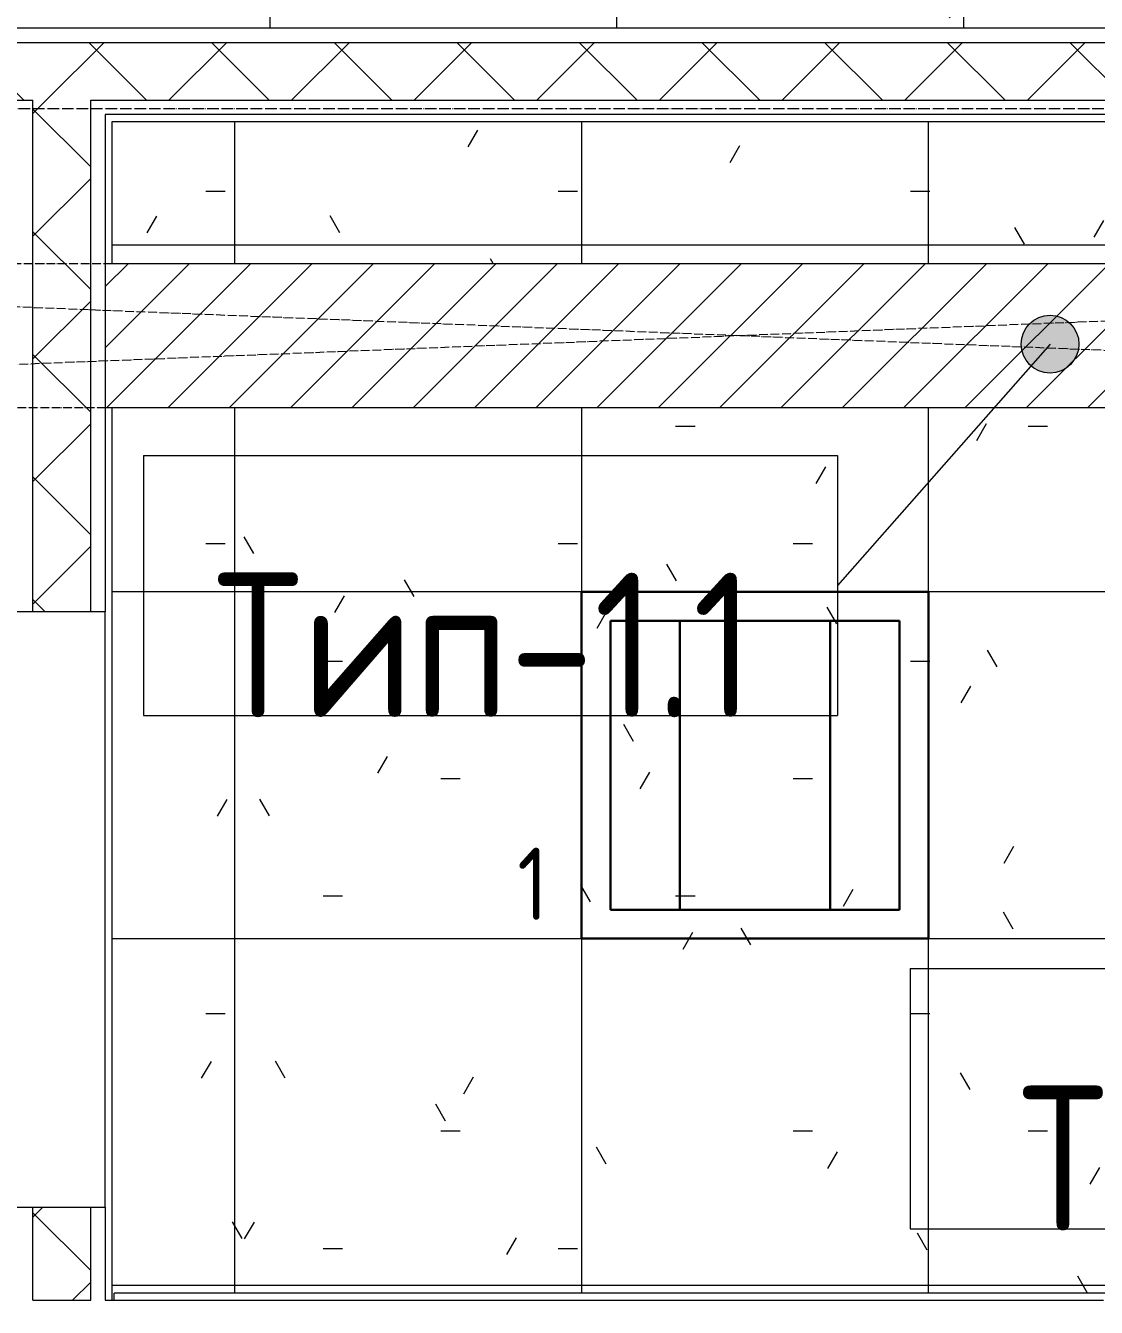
# Model space of a CAD drawing. Header units: millimetres. Extents: x -13069 to 207500, y -71366 to 56785.
# Drawn here: x 50895 to 52748, y 10871 to 13088 of the extents above; entities that cross this region are included whole.
import ezdxf

# ---------------------------------------------------------------- set-up
doc = ezdxf.new("R2010")
doc.units = ezdxf.units.MM
doc.linetypes.add('ADSK_Линия сетки', pattern=[25, 20, -2.5, 0, -2.5])
doc.linetypes.add('ADSK_Штрихпунктирная 2 точки_ш15 п1_5 п1_5 п1_5', pattern=[19.5, 15, -1.5, 0, -1.5, 0, -1.5])
for name, color, linetype, lineweight in [('Аннотация', 7, 'Continuous', 18), ('Марки', 7, 'Continuous', 20), ('Оси', 7, 'Continuous', 9), ('Потолки', 7, 'Continuous', 9), ('Потолки штриховка', 7, 'Continuous', 9), ('Стены внутренние', 7, 'Continuous', 18), ('Стены наружные', 7, 'Continuous', 18), ('Стены отделка', 7, 'Continuous', 30), ('Стены штриховка', 7, 'Continuous', 9)]:
    doc.layers.add(name, color=color, linetype=linetype, lineweight=lineweight)
doc.layers.add('Линии', color=7, linetype='Continuous', lineweight=9, true_color=0x00a600)
doc.styles.add('GOST Common_4', font='GOST_Common.ttf', dxfattribs={"width": 0.9, "height": 125})
doc.styles.add('GOST Common_B', font='', dxfattribs={"width": 0.9, "height": 250})
doc.styles.get('GOST Common_B').set_extended_font_data('GOST Common', bold=True)
pattern_1 = [(45, (0, 0), (-106.066, 106.066), []), (135, (0, 0), (-106.066, -106.066), [])]
pattern_2 = [(0, (0, 0), (812.8, 203.2), [33.528, -576.072, 33.528, -576.072, -3251.2]), (0, (0, 0), (812.8, 203.2), [-1219.2, 33.528, -1185.672, 33.528, -576.072, -1422.4]), (0, (0, 0), (812.8, 203.2), [-3048, 33.528, -372.872, 33.528, -982.472]), (120, (304.8, 101.6), (-582.37636, 602.30545), [33.528, -576.072, 33.528, -576.072, -3251.2]), (120, (304.8, 101.6), (-582.37636, 602.30545), [-1219.2, 33.528, -1185.672, 33.528, -576.072, -1422.4]), (120, (304.8, 101.6), (-582.37636, 602.30545), [-3048, 33.528, -372.872, 33.528, -982.472]), (240, (406.4, 508), (-230.42364, -805.50545), [33.528, -576.072, 33.528, -576.072, -3251.2]), (240, (406.4, 508), (-230.42364, -805.50545), [-1219.2, 33.528, -1185.672, 33.528, -576.072, -1422.4]), (240, (406.4, 508), (-230.42364, -805.50545), [-3048, 33.528, -372.872, 33.528, -982.472])]

# ---------------------------------------------------------------- blocks, each defined once
blk = doc.blocks.new('ADSK_Марка_Потолок - ADSK_Марка и Смещение от уровня-155896-План потолков 1-го этажа')
at = {"layer": 'Марки'}
for p, q in [((-6, 4.5), (-6, 0)), ((-6, 4.5), (6, 4.5)), ((6, 4.5), (6, 0)), ((-6, 0), (6, 0))]:
    blk.add_line(p, q, dxfattribs=at)

msp = doc.modelspace()

# ---------------------------------------------------------------- hatches: boundary and pattern name
at = {"layer": 'Марки'}
h = msp.add_hatch(color=256, dxfattribs=at)
edge = h.paths.add_edge_path()
edge.add_arc((52667.353, 12537.5), 50, 0, 360)
at = {"layer": 'Потолки штриховка', "lineweight": 18}
h = msp.add_hatch(dxfattribs=at)
h.set_pattern_fill('FP_21', color=256, style=0, pattern_type=2)
h.set_pattern_definition(pattern_2)
h.paths.add_polyline_path([(49201.535, 13084.429), (54719.701, 13084.429), (54719.701, 16290), (49191.771, 16290), (49199.441, 13771.994)])
h = msp.add_hatch(dxfattribs=at)
h.set_pattern_fill('FP_77', color=256, style=0, pattern_type=2)
h.set_pattern_definition([(270, (51917.9, 14214.26), (-600, -4e-14), []), (180, (51917.9, 14214.26), (-7e-14, 600), [])])
h.paths.add_polyline_path([(49201.535, 13084.429), (54719.701, 13084.429), (54719.701, 16290), (49191.771, 16290), (49199.441, 13771.994)])
h = msp.add_hatch(dxfattribs=at)
h.set_pattern_fill('FP_21', color=256, style=0, pattern_type=2)
h.set_pattern_definition(pattern_2)
h.paths.add_polyline_path([(54719.701, 8879.429), (54719.701, 12427.156), (51044.893, 12427.156), (51044.893, 10883.779), (51048.793, 10883.779), (51048.793, 10895.779), (52760, 10895.779), (52760, 10883.779), (52772, 10883.779), (52772, 8910.329), (52760, 8910.329), (52760, 8879.429), (54328.068, 8879.429)])
h.paths.add_polyline_path([(51048.399, 12677.156), (54719.701, 12677.156), (54719.701, 12922.429), (51044.893, 12922.429), (51044.893, 12677.156)])
h = msp.add_hatch(dxfattribs=at)
h.set_pattern_fill('FP_24', color=256, style=0, pattern_type=2)
h.set_pattern_definition([(270, (53057, 10909.1), (-600, -4e-14), []), (180, (53057, 10909.1), (-7e-14, 600), [])])
h.paths.add_polyline_path([(54719.701, 8879.429), (54719.701, 12427.156), (51044.893, 12427.156), (51044.893, 10883.779), (51048.793, 10883.779), (51048.793, 10895.779), (52760, 10895.779), (52760, 10883.779), (52772, 10883.779), (52772, 8910.329), (52760, 8910.329), (52760, 8879.429), (54328.068, 8879.429)])
h.paths.add_polyline_path([(51048.399, 12677.156), (54719.701, 12677.156), (54719.701, 12922.429), (51044.893, 12922.429), (51044.893, 12677.156)])
at = {"layer": 'Потолки штриховка', "lineweight": 18, "true_color": 0x787878}
h = msp.add_hatch(dxfattribs=at)
h.set_pattern_fill('FP_89', color=8, style=0, pattern_type=2)
h.set_pattern_definition([(45, (0, 0), (-53.03301, 53.03301), [])])
h.paths.add_polyline_path([(51032.893, 12427.156), (55044.954, 12427.156), (55044.438, 12491.009), (54874.438, 12491.009), (54874.438, 12677.156), (51032.893, 12677.156)])
at = {"layer": 'Стены внутренние', "lineweight": 9}
h = msp.add_hatch(dxfattribs=at)
h.set_pattern_fill('FP_2', color=256, style=0, pattern_type=2)
h.set_pattern_definition(pattern_1)
h.paths.add_polyline_path([(55060.65, 12959.429), (55059.841, 13059.429), (50712.893, 13059.429), (50712.893, 12959.429), (55055.224, 12959.429)])
h.paths.add_polyline_path([(49214.808, 12959.429), (49682.893, 12959.429), (49682.893, 13059.429), (49201.611, 13059.429), (49201.916, 12959.429), (49214.06, 12959.429)])
h = msp.add_hatch(dxfattribs=at)
h.set_pattern_fill('FP_2', color=256, style=0, pattern_type=2)
h.set_pattern_definition(pattern_1)
h.paths.add_polyline_path([(51007.893, 10883.779), (51007.893, 11044.429), (50907.893, 11044.429), (50907.893, 10883.779)])
h.paths.add_polyline_path([(51007.893, 12074.429), (51007.893, 12959.429), (50907.893, 12959.429), (50907.893, 12074.429)])

# ---------------------------------------------------------------- linework, layer by layer
at = {"layer": 'Линии', "color": 7, "linetype": 'ADSK_Штрихпунктирная 2 точки_ш15 п1_5 п1_5 п1_5'}
for p, q in [((49000.885, 12677.156), (55269.86, 12677.156)), ((49000.885, 12677.156), (55269.86, 12427.156)), ((55269.86, 12677.156), (49000.885, 12427.156)), ((55269.86, 12427.156), (49000.885, 12427.156))]:
    msp.add_line(p, q, dxfattribs=at)
at = {"layer": 'Линии', "color": 5, "lineweight": 30, "true_color": 0x0000ff}
for p, q in [((51856.997, 12109.104), (52456.997, 12109.104)), ((51856.997, 11509.104), (51856.997, 12109.104)), ((52456.997, 12109.104), (52456.997, 11509.104)), ((52406.997, 12059.104), (51906.997, 12059.104)), ((51906.997, 12059.104), (51906.997, 11559.104)), ((52026.997, 12059.104), (52026.997, 11559.104)), ((52286.997, 12059.104), (52286.997, 11559.104)), ((52406.997, 11559.104), (52406.997, 12059.104)), ((51906.997, 11559.104), (52406.997, 11559.104)), ((52456.997, 11509.104), (51856.997, 11509.104))]:
    msp.add_line(p, q, dxfattribs=at)
at = {"layer": 'Марки'}
msp.add_line((52667.353, 12537.5), (52299.505, 12119.914), dxfattribs=at)
msp.add_circle((52667.353, 12537.5), 50, dxfattribs=at)
at = {"layer": 'Оси', "linetype": 'ADSK_Линия сетки'}
msp.add_line((-12268.557, 12945), (56004.853, 12945), dxfattribs=at)
at = {"layer": 'Потолки'}
for p, q in [((51032.893, 12677.156), (54874.438, 12677.156)), ((55044.954, 12427.156), (51032.893, 12427.156))]:
    msp.add_line(p, q, dxfattribs=at)
at = {"layer": 'Стены внутренние'}
msp.add_line((51032.893, 11044.429), (51032.893, 12074.429), dxfattribs=at)
at = {"layer": 'Стены наружные'}
for p, q in [((51044.893, 12677.156), (51044.893, 12922.429)), ((51044.893, 12922.429), (54874.438, 12922.429)), ((51044.893, 10883.779), (51044.893, 12427.156)), ((52772, 10895.779), (51048.793, 10895.779)), ((51048.793, 10883.779), (51048.793, 10895.779))]:
    msp.add_line(p, q, dxfattribs=at)
at = {"layer": 'Стены отделка', "lineweight": 9}
for p, q in [((50712.893, 13084.429), (55064.64, 13084.429)), ((54874.438, 12934.429), (51032.893, 12934.429)), ((51032.893, 12934.429), (51032.893, 12074.429)), ((51032.893, 12074.429), (50870.893, 12074.429)), ((50870.893, 11044.429), (51032.893, 11044.429)), ((51032.893, 11044.429), (51032.893, 10883.779)), ((51032.893, 10883.779), (52760, 10883.779))]:
    msp.add_line(p, q, dxfattribs=at)
at = {"layer": 'Стены штриховка'}
for p, q in [((50712.893, 13059.429), (55064.64, 13059.429)), ((50712.893, 12959.429), (50907.893, 12959.429)), ((50907.893, 12074.429), (50907.893, 12959.429)), ((51007.893, 12959.429), (55064.64, 12959.429)), ((51007.893, 12074.429), (51007.893, 12959.429)), ((50907.893, 10883.779), (50907.893, 11044.429)), ((51007.893, 10883.779), (51007.893, 11044.429)), ((50907.893, 10883.779), (51007.893, 10883.779))]:
    msp.add_line(p, q, dxfattribs=at)

# ---------------------------------------------------------------- block references
at = {"layer": 'Марки', "xscale": 99.99999999999993, "yscale": 99.99999999999993, "zscale": 99.99999999999993}
for p in [(51699.505, 11894.914), (53025.613, 11007.158)]:
    msp.add_blockref('ADSK_Марка_Потолок - ADSK_Марка и Смещение от уровня-155896-План потолков 1-го этажа', p, dxfattribs=at)

# ---------------------------------------------------------------- texts
at = {"layer": 'Аннотация', "lineweight": 9, "insert": (51772.635, 11603.925), "char_height": 125, "width": 175.5, "attachment_point": 5, "line_spacing_factor": 1.022766, "style": 'GOST Common_4'}
msp.add_mtext('\\pt180,360,540,720,900,1080,1260,1440,1620,1800,1980,2160,2340,2520,2700,2880,3060,3240,3420,3600,3780,3960,4140,4320,4500,4680,4860,5040,5220,5400,5580,5760;1 ', dxfattribs=at)
at = {"layer": 'Марки', "lineweight": 9, "char_height": 250, "attachment_point": 5, "line_spacing_factor": 1.022766, "style": 'GOST Common_B'}
for s, insert, width in [('\\pt1143,2286,3429,4572,5715,6858,8001,9144,10287,11430,12573,13716,14859,16002,17145,18288,19431,20574,21717,22860,24003,25146,26289,27432,28575,29718,30861,32004,33147,34290,35433,36576;Тип-1.1', (51688.874, 12017.07), 982.8), ('\\pt1143,2286,3429,4572,5715,6858,8001,9144,10287,11430,12573,13716,14859,16002,17145,18288,19431,20574,21717,22860,24003,25146,26289,27432,28575,29718,30861,32004,33147,34290,35433,36576;Тип-2', (53015.432, 11129.313), 833.4)]:
    msp.add_mtext(s, dxfattribs=dict(at, insert=insert, width=width))

doc.saveas('drawing.dxf')
